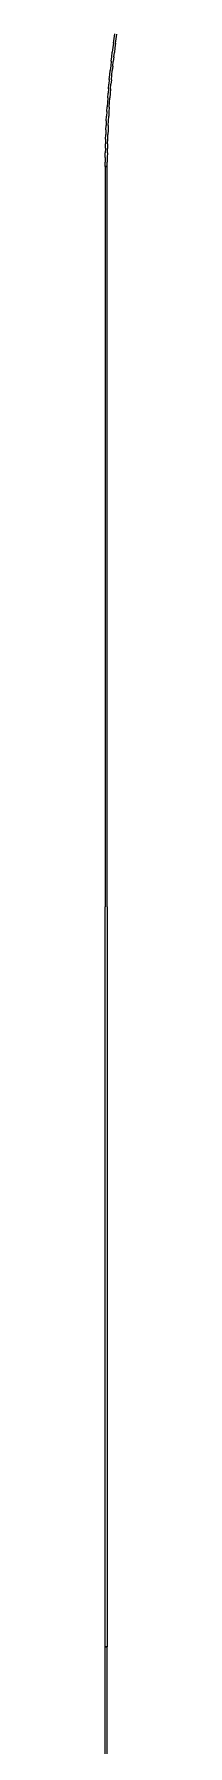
# Model space of a CAD drawing. Header units: metres. Extents: x 2 to 41.4, y 0.9 to 39.
# Drawn here: x 2.376 to 2.38, y 7.39 to 8.038 of the extents above; entities that cross this region are included whole.
import ezdxf

# ---------------------------------------------------------------- set-up
doc = ezdxf.new("R2010")
doc.units = ezdxf.units.M
doc.layers.add('BSA_MATERIAL_SECTION', color=7, linetype='Continuous')

msp = doc.modelspace()

# ---------------------------------------------------------------- linework, layer by layer
at = {"layer": 'BSA_MATERIAL_SECTION'}
for p, q in [((2.37918, 8.03686), (2.37943, 8.03859)), ((2.37872, 8.03342), (2.3785, 8.03169)), ((2.37895, 8.03514), (2.37872, 8.03342)), ((2.37895, 8.03514), (2.37918, 8.03686)), ((2.37951, 8.03331), (2.3793, 8.03159)), ((2.37974, 8.03503), (2.37951, 8.03331)), ((2.37974, 8.03503), (2.37998, 8.03675)), ((2.37998, 8.03675), (2.38023, 8.03847)), ((2.37789, 8.02651), (2.37771, 8.02478)), ((2.37809, 8.02823), (2.37789, 8.02651)), ((2.37809, 8.02823), (2.37829, 8.02996)), ((2.37829, 8.02996), (2.3785, 8.03169)), ((2.37869, 8.02642), (2.37851, 8.02469)), ((2.37869, 8.02642), (2.37888, 8.02814)), ((2.37908, 8.02987), (2.37888, 8.02814)), ((2.37908, 8.02987), (2.3793, 8.03159)), ((2.37705, 8.01785), (2.3772, 8.01958)), ((2.37736, 8.02131), (2.3772, 8.01958)), ((2.37736, 8.02131), (2.37753, 8.02305)), ((2.37753, 8.02305), (2.37771, 8.02478)), ((2.37785, 8.01778), (2.378, 8.01951)), ((2.37816, 8.02124), (2.378, 8.01951)), ((2.37816, 8.02124), (2.37832, 8.02297)), ((2.37832, 8.02297), (2.37851, 8.02469)), ((2.37665, 8.01264), (2.37653, 8.01091)), ((2.37678, 8.01438), (2.37665, 8.01264)), ((2.37678, 8.01438), (2.37691, 8.01611)), ((2.37705, 8.01785), (2.37691, 8.01611)), ((2.37733, 8.01086), (2.37745, 8.01259)), ((2.37745, 8.01259), (2.37757, 8.01432)), ((2.3777, 8.01605), (2.37757, 8.01432)), ((2.37785, 8.01778), (2.3777, 8.01605)), ((2.37623, 8.0057), (2.37633, 8.00743)), ((2.37642, 8.00917), (2.37633, 8.00743)), ((2.37642, 8.00917), (2.37653, 8.01091)), ((2.37703, 8.00566), (2.37713, 8.00739)), ((2.37722, 8.00912), (2.37713, 8.00739)), ((2.37733, 8.01086), (2.37722, 8.00912)), ((2.37596, 7.99874), (2.37602, 8.00048)), ((2.37608, 8.00222), (2.37602, 8.00048)), ((2.37608, 8.00222), (2.37615, 8.00396)), ((2.37623, 8.0057), (2.37615, 8.00396)), ((2.37676, 7.99872), (2.37682, 8.00045)), ((2.37688, 8.00219), (2.37682, 8.00045)), ((2.37695, 8.00392), (2.37688, 8.00219)), ((2.37695, 8.00392), (2.37703, 8.00566)), ((2.37582, 7.99179), (2.37584, 7.99353)), ((2.37587, 7.99527), (2.37584, 7.99353)), ((2.37587, 7.99527), (2.37591, 7.997)), ((2.37596, 7.99874), (2.37591, 7.997)), ((2.37664, 7.99351), (2.37662, 7.99178)), ((2.37664, 7.99351), (2.37667, 7.99525)), ((2.37671, 7.99698), (2.37667, 7.99525)), ((2.37671, 7.99698), (2.37676, 7.99872)), ((2.3758, 7.98831), (2.37581, 7.99005)), ((2.3762, 7.98831), (2.3758, 7.98831)), ((2.3758, 7.98831), (2.3758, 7.70801)), ((2.3762, 7.98831), (2.3758, 7.98831)), ((2.37582, 7.99179), (2.37581, 7.99005)), ((2.3762, 7.98831), (2.3766, 7.98831)), ((2.3762, 7.98831), (2.3766, 7.98831)), ((2.3766, 7.98831), (2.37661, 7.99004)), ((2.3766, 7.70801), (2.3766, 7.98831)), ((2.37662, 7.99178), (2.37661, 7.99004)), ((2.3758, 7.42771), (2.3758, 7.70801)), ((2.3766, 7.70801), (2.3766, 7.42771)), ((2.3762, 7.42771), (2.3758, 7.42771)), ((2.3758, 7.37771), (2.3758, 7.42771)), ((2.3758, 7.42771), (2.3762, 7.42771)), ((2.3762, 7.42771), (2.3766, 7.42771)), ((2.3766, 7.42771), (2.3762, 7.42771)), ((2.3766, 7.37771), (2.3766, 7.42771))]:
    msp.add_line(p, q, dxfattribs=at)

doc.saveas('drawing.dxf')
